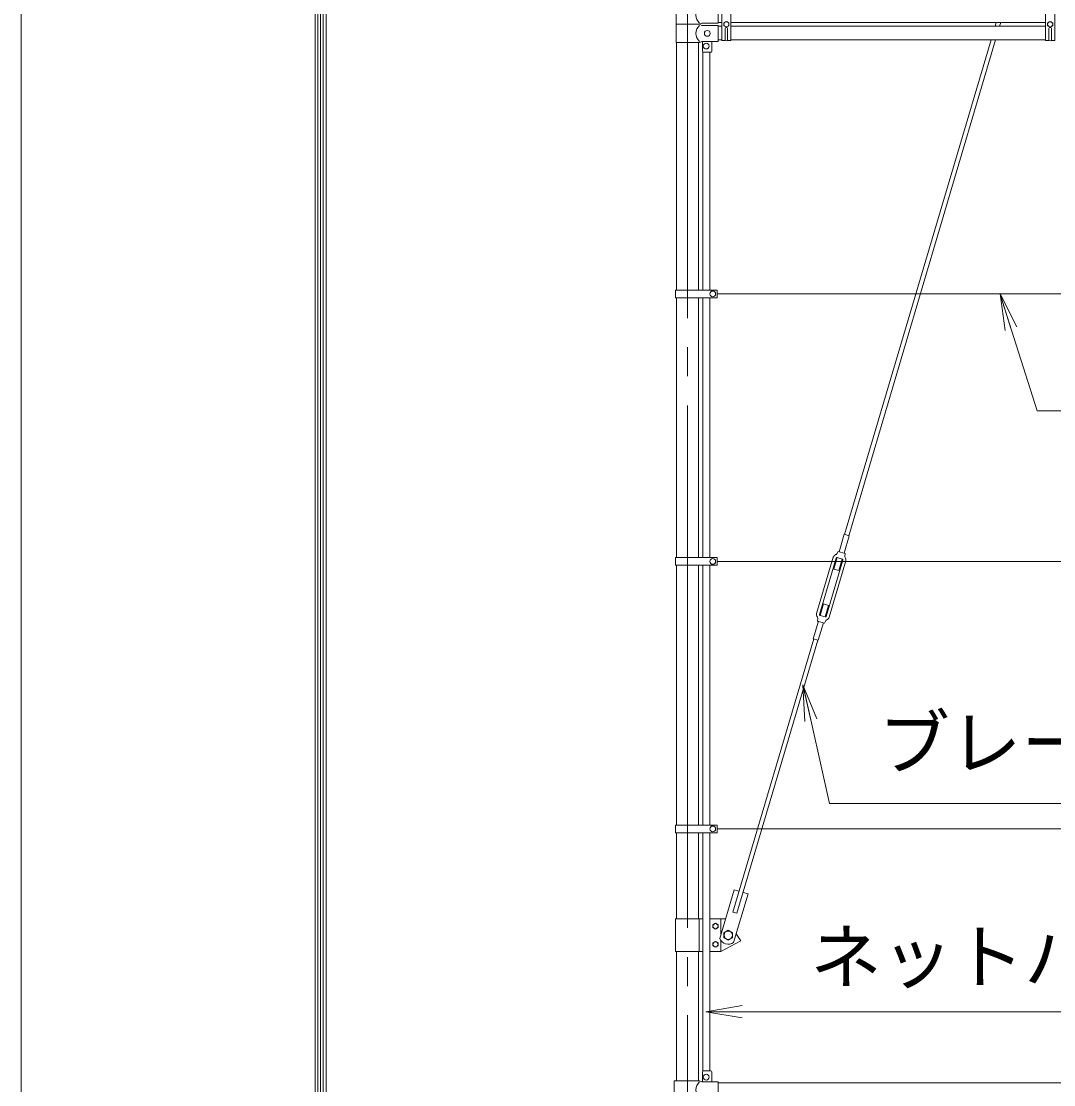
# Model space of a CAD drawing. Units: millimetres, scale not verified. Extents: x -30601 to 30601, y -19271 to 19271.
# Drawn here: x -30601 to -27756, y -15335 to -12405 of the extents above; entities that cross this region are included whole.
import ezdxf
from ezdxf.enums import TextEntityAlignment as Align

# ---------------------------------------------------------------- set-up
doc = ezdxf.new("R2010")
doc.units = ezdxf.units.MM
doc.header["$LTSCALE"] = 80
doc.linetypes.add('LONG_CHAIN', pattern=[21, 18, -1, 1, -1])
for name, color, linetype, lineweight in [('0-0_D-TTL', 2, 'Continuous', 9), ('0-3_D-STR1', 1, 'Continuous', 9), ('0-6_D-BMK', 2, 'LONG_CHAIN', 9), ('0-7_D-STR3', 3, 'Continuous', 9), ('0-A_0', 7, 'Continuous', 9), ('0-D_D-STR-TXT', 7, 'Continuous', 9)]:
    doc.layers.add(name, color=color, linetype=linetype, lineweight=lineweight)
doc.styles.add('ＭＳ ゴシック', font='')
doc.styles.get('ＭＳ ゴシック').set_extended_font_data('MS Gothic')

# ---------------------------------------------------------------- blocks, each defined once
blk = doc.blocks.new('_Open')
at = {"layer": '0-A_0'}
blk.add_line((-80, 13.33), (0, 0), dxfattribs=at)
blk.add_lwpolyline([(-80, -13.33), (0, 0), (-80, 0)], dxfattribs=at)

msp = doc.modelspace()

# ---------------------------------------------------------------- linework, layer by layer
at = {"layer": '0-0_D-TTL'}
msp.add_lwpolyline([(-30601.37, -1450.51), (-5401.37, -1450.51), (-5401.37, -19270.51), (-30601.37, -19270.51)], close=True, dxfattribs=at)
at = {"layer": '0-0_D-TTL', "color": 7}
for points in [[(-29791.37, -2110.51), (-6211.37, -2110.51), (-6211.37, -18610.51), (-29791.37, -18610.51)], [(-29783.87, -2118.01), (-6218.87, -2118.01), (-6218.87, -18603.01), (-29783.87, -18603.01)], [(-29776.37, -2125.51), (-6226.37, -2125.51), (-6226.37, -18595.51), (-29776.37, -18595.51)], [(-29768.87, -2133.01), (-6233.87, -2133.01), (-6233.87, -18588.01), (-29768.87, -18588.01)], [(-29761.37, -2140.51), (-6241.37, -2140.51), (-6241.37, -18580.51), (-29761.37, -18580.51)]]:
    msp.add_lwpolyline(points, close=True, dxfattribs=at)
at = {"layer": '0-3_D-STR1'}
for p, q in [((-28680.55, -12407.94), (-28670.55, -12407.94)), ((-28680.55, -12417.94), (-28670.55, -12417.94)), ((-28645.55, -12407.94), (-27778.05, -12407.94)), ((-28645.55, -12417.94), (-27778.05, -12417.94)), ((-28795.8, -13145.44), (-28795.8, -12462.94)), ((-28735.3, -13145.44), (-28735.3, -12462.94)), ((-28680.55, -12456.04), (-28670.55, -12456.04)), ((-28645.55, -12456.04), (-27778.05, -12456.04)), ((-28795.8, -13882.44), (-28795.8, -13166.44)), ((-28735.3, -13882.44), (-28735.3, -13166.44)), ((-28795.8, -14619.44), (-28795.8, -13903.44)), ((-28735.3, -14619.44), (-28735.3, -13903.44)), ((-28795.8, -14877.94), (-28795.8, -14640.44)), ((-28735.3, -14877.94), (-28735.3, -14640.44)), ((-28795.8, -15323.84), (-28795.8, -14967.94)), ((-28735.3, -15323.84), (-28735.3, -14967.94)), ((-28680.55, -15329.84), (-26850.55, -15329.84))]:
    msp.add_line(p, q, dxfattribs=at)
at = {"layer": '0-6_D-BMK'}
msp.add_line((-28765.55, -6742.94), (-28765.55, -16367.94), dxfattribs=at)
at = {"layer": '0-7_D-STR3'}
for p, q in [((-28796.65, -12362.94), (-28796.65, -12412.94)), ((-28680.55, -12409.94), (-28680.55, -12365.94)), ((-28796.65, -12412.94), (-28731.75, -12412.94)), ((-28796.65, -12412.94), (-28731.75, -12412.94)), ((-28796.65, -12462.94), (-28796.65, -12412.94)), ((-28725.75, -12409.94), (-28731.75, -12412.94)), ((-28725.75, -12415.94), (-28731.75, -12412.94)), ((-28725.75, -12409.94), (-28680.55, -12409.94)), ((-28725.75, -12415.94), (-28680.55, -12415.94)), ((-28680.55, -12415.94), (-28680.55, -12459.94)), ((-27914.37, -12407.94), (-27917.33, -12417.94)), ((-27901.86, -12407.94), (-27904.82, -12417.94)), ((-28661.55, -12457.83), (-28661.55, -12424.94)), ((-28654.55, -12457.83), (-28654.55, -12424.94)), ((-27769.05, -12457.83), (-27769.05, -12424.94)), ((-27762.05, -12457.83), (-27762.05, -12424.94)), ((-28796.65, -12462.94), (-28731.75, -12462.94)), ((-28725.75, -12459.94), (-28731.75, -12462.94)), ((-28725.75, -12459.94), (-28680.55, -12459.94)), ((-28723.55, -12487.94), (-28723.55, -12459.94)), ((-28698.55, -12487.94), (-28698.55, -12459.94)), ((-27928.62, -12456.04), (-28332.17, -13818.58)), ((-27916.1, -12456.04), (-28320.67, -13821.99)), ((-28723.05, -13145.44), (-28723.05, -12489.26)), ((-28721.55, -12489.94), (-28700.55, -12489.94)), ((-28704.05, -13145.44), (-28704.05, -12489.94)), ((-28798.35, -13145.44), (-28798.35, -13166.44)), ((-28798.35, -13145.44), (-28683.55, -13145.44)), ((-28683.55, -13145.44), (-28683.55, -13166.44)), ((-26848.05, -13155.94), (-28683.55, -13155.94)), ((-28798.35, -13166.44), (-28683.55, -13166.44)), ((-28723.05, -13882.44), (-28723.05, -13166.44)), ((-28704.05, -13882.44), (-28704.05, -13166.44)), ((-28333.23, -13818.27), (-28347.43, -13866.21)), ((-28319.61, -13822.3), (-28333.81, -13870.24)), ((-28333.23, -13818.27), (-28319.61, -13822.3)), ((-28798.35, -13882.44), (-28798.35, -13903.44)), ((-28798.35, -13882.44), (-28683.55, -13882.44)), ((-28683.55, -13882.44), (-28683.55, -13903.44)), ((-28363.27, -13881.33), (-28409.28, -14036.66)), ((-28355.12, -13883.75), (-28401.13, -14039.08)), ((-28352.26, -13882.51), (-28361.63, -13914.15)), ((-28350.21, -13865.39), (-28354.03, -13872.39)), ((-28352.64, -13882.4), (-28338.26, -13886.66)), ((-28350.21, -13865.39), (-28331.03, -13871.07)), ((-28338.64, -13886.54), (-28348.01, -13918.19)), ((-28331.03, -13871.07), (-28331.64, -13879.02)), ((-28798.35, -13903.44), (-28683.55, -13903.44)), ((-28723.05, -14619.44), (-28723.05, -13903.44)), ((-28704.05, -14619.44), (-28704.05, -13903.44)), ((-26848.05, -13892.94), (-28683.55, -13892.94)), ((-28336.91, -13889.14), (-28382.91, -14044.47)), ((-28328.76, -13891.56), (-28374.76, -14046.89)), ((-28361.63, -13914.15), (-28348.01, -13918.19)), ((-28399.4, -14041.68), (-28390.03, -14010.04)), ((-28390.03, -14010.04), (-28376.41, -14014.07)), ((-28385.78, -14045.71), (-28376.41, -14014.07)), ((-28418.42, -14105.92), (-28404.22, -14057.98)), ((-28407, -14057.15), (-28406.39, -14049.2)), ((-28404.81, -14109.95), (-28390.61, -14062.01)), ((-28399.78, -14041.56), (-28385.4, -14045.82)), ((-28417.37, -14106.23), (-28640.3, -14858.91)), ((-28405.86, -14109.64), (-28628.79, -14862.32)), ((-28418.42, -14105.92), (-28404.81, -14109.95)), ((-28798.35, -14619.44), (-28798.35, -14640.44)), ((-28798.35, -14619.44), (-28683.55, -14619.44)), ((-28683.55, -14619.44), (-28683.55, -14640.44)), ((-28798.35, -14640.44), (-28683.55, -14640.44)), ((-28723.05, -15297.52), (-28723.05, -14640.44)), ((-28704.05, -15296.84), (-28704.05, -14640.44)), ((-26848.05, -14629.94), (-28683.55, -14629.94)), ((-28676.44, -14931.64), (-28636.68, -14797.41)), ((-28638.09, -14943), (-28598.33, -14808.77)), ((-28636.68, -14797.41), (-28623.26, -14801.38)), ((-28611.75, -14804.79), (-28598.33, -14808.77)), ((-28798.1, -14877.94), (-28798.1, -14967.94)), ((-28723.05, -14877.94), (-28798.1, -14877.94)), ((-28733, -14877.94), (-28733, -14967.94)), ((-28660.53, -14877.94), (-28704.05, -14877.94)), ((-28673, -14877.94), (-28673, -14920.04)), ((-28640.3, -14858.91), (-28628.79, -14862.32)), ((-28673, -14937.94), (-28673, -14967.94)), ((-28723.05, -14967.94), (-28798.1, -14967.94)), ((-28673, -14967.94), (-28704.05, -14967.94)), ((-28801.65, -15323.84), (-28731.75, -15323.84)), ((-28801.65, -15323.84), (-28801.65, -15373.84)), ((-28725.75, -15326.84), (-28731.75, -15323.84)), ((-28723.55, -15298.84), (-28723.55, -15326.84)), ((-28721.55, -15296.84), (-28700.55, -15296.84)), ((-28698.55, -15298.84), (-28698.55, -15326.84)), ((-28725.75, -15326.84), (-28680.55, -15326.84)), ((-28680.55, -15370.84), (-28680.55, -15326.84))]:
    msp.add_line(p, q, dxfattribs=at)
for points in [[(-28661.55, -12457.83), (-28670.55, -12457.83), (-28670.55, -12368.57)], [(-28654.55, -12368.57), (-28645.55, -12368.57), (-28645.55, -12457.83), (-28654.55, -12457.83)], [(-27769.05, -12368.57), (-27778.05, -12368.57), (-27778.05, -12457.83), (-27769.05, -12457.83)], [(-27762.05, -12457.83), (-27753.05, -12457.83), (-27753.05, -12368.57)], [(-28407, -14057.15), (-28387.83, -14062.83), (-28384.01, -14055.83)], [(-28630.87, -14918.64), (-28618, -14937.94), (-28673, -14967.94)]]:
    msp.add_lwpolyline(points, dxfattribs=at)
for points in [[(-28658.05, -12421.04), (-28665.07, -12416.99), (-28665.07, -12408.89), (-28658.05, -12404.84), (-28651.04, -12408.89), (-28651.04, -12416.99)], [(-27765.55, -12421.04), (-27758.54, -12416.99), (-27758.54, -12408.89), (-27765.55, -12404.84), (-27772.57, -12408.89), (-27772.57, -12416.99)], [(-28688, -14889.84), (-28695.02, -14893.89), (-28695.02, -14901.99), (-28688, -14906.04), (-28680.99, -14901.99), (-28680.99, -14893.89)], [(-28653, -14909.08), (-28665, -14916.01), (-28665, -14929.87), (-28653, -14936.8), (-28641, -14929.87), (-28641, -14916.01)], [(-28688, -14956.04), (-28695.02, -14951.99), (-28695.02, -14943.89), (-28688, -14939.84), (-28680.99, -14943.89), (-28680.99, -14951.99)]]:
    msp.add_lwpolyline(points, close=True, dxfattribs=at)
for centre, radius in [((-28658.05, -12412.94), 7.03), ((-27765.55, -12412.94), 7.03), ((-28710.55, -12437.94), 8), ((-28713.55, -12472.94), 8), ((-28695.55, -13155.94), 8), ((-28695.55, -13892.94), 8), ((-28695.55, -14629.94), 8), ((-28688, -14897.94), 7.03), ((-28653, -14922.94), 11.5), ((-28688, -14947.94), 7.03), ((-28713.55, -15313.84), 8)]:
    msp.add_circle(centre, radius, dxfattribs=at)
for centre, radius, start, end in [((-28713.17, -12387.94), 28.8, 130.19176, 229.80824), ((-28713.17, -12437.94), 28.8, 130.19176, 229.80824), ((-28658.05, -12424.94), 3.5, 0, 180), ((-27765.55, -12424.94), 3.5, 0, 180), ((-28658.05, -12452.2), 6.62, 238.10921, 301.89079), ((-27765.55, -12452.2), 6.62, 238.10921, 301.89079), ((-28721.55, -12487.94), 2, 180, 270), ((-28700.55, -12487.94), 2, 270, 0), ((-28353.21, -13884.32), 10.5, 107.38299, 163.50187), ((-28357.54, -13870.48), 4, 287.38299, 331.40262), ((-28353.21, -13884.32), 2, 73.50187, 163.50187), ((-28338.82, -13888.58), 2, 343.50187, 73.50187), ((-28327.66, -13879.33), 4, 175.60113, 219.62076), ((-28338.82, -13888.58), 10.5, 343.50187, 39.62076), ((-28399.21, -14039.65), 10.5, 163.50187, 219.62076), ((-28410.38, -14048.89), 4, 355.60113, 39.62076), ((-28399.21, -14039.65), 2, 163.50187, 253.50187), ((-28384.83, -14043.91), 2, 253.50187, 343.50187), ((-28380.5, -14057.74), 4, 107.38299, 151.40262), ((-28384.83, -14043.91), 10.5, 287.38299, 343.50187), ((-28653, -14922.94), 25, 200.37177, 306.63198), ((-28721.55, -15298.84), 2, 90, 180), ((-28700.55, -15298.84), 2, 0, 90), ((-28713.17, -15348.84), 28.8, 130.19176, 229.80824)]:
    msp.add_arc(centre, radius, start, end, dxfattribs=at)
at = {"layer": '0-D_D-STR-TXT'}
msp.add_line((-27465.24, -15133.52), (-28712.48, -15133.52), dxfattribs=at)
for points in [[(-26867.88, -13477.56), (-27801.87, -13477.56), (-27903.21, -13157.85)], [(-26983.16, -14559.89), (-28374.01, -14559.89), (-28446.76, -14234.78)]]:
    msp.add_lwpolyline(points, dxfattribs=at)

# ---------------------------------------------------------------- block references
at = {"layer": '0-D_D-STR-TXT', "xscale": 1.25, "yscale": 1.25}
for p, rotation in [((-27903.82, -13155.94), 107.58773), ((-28447.2, -14232.83), 102.61465), ((-28714.48, -15133.52), 180)]:
    msp.add_blockref('_Open', p, dxfattribs=dict(at, rotation=rotation))

# ---------------------------------------------------------------- texts
at = {"layer": '0-D_D-STR-TXT', "style": 'ＭＳ ゴシック'}
for s, p in [('ブレース φ12', (-28238.75, -14507.66)), ('ネットバー', (-28426.91, -15097.67))]:
    msp.add_text(s, height=144.3, dxfattribs=at).set_placement(p, align=Align.BOTTOM_LEFT)

doc.saveas('drawing.dxf')
